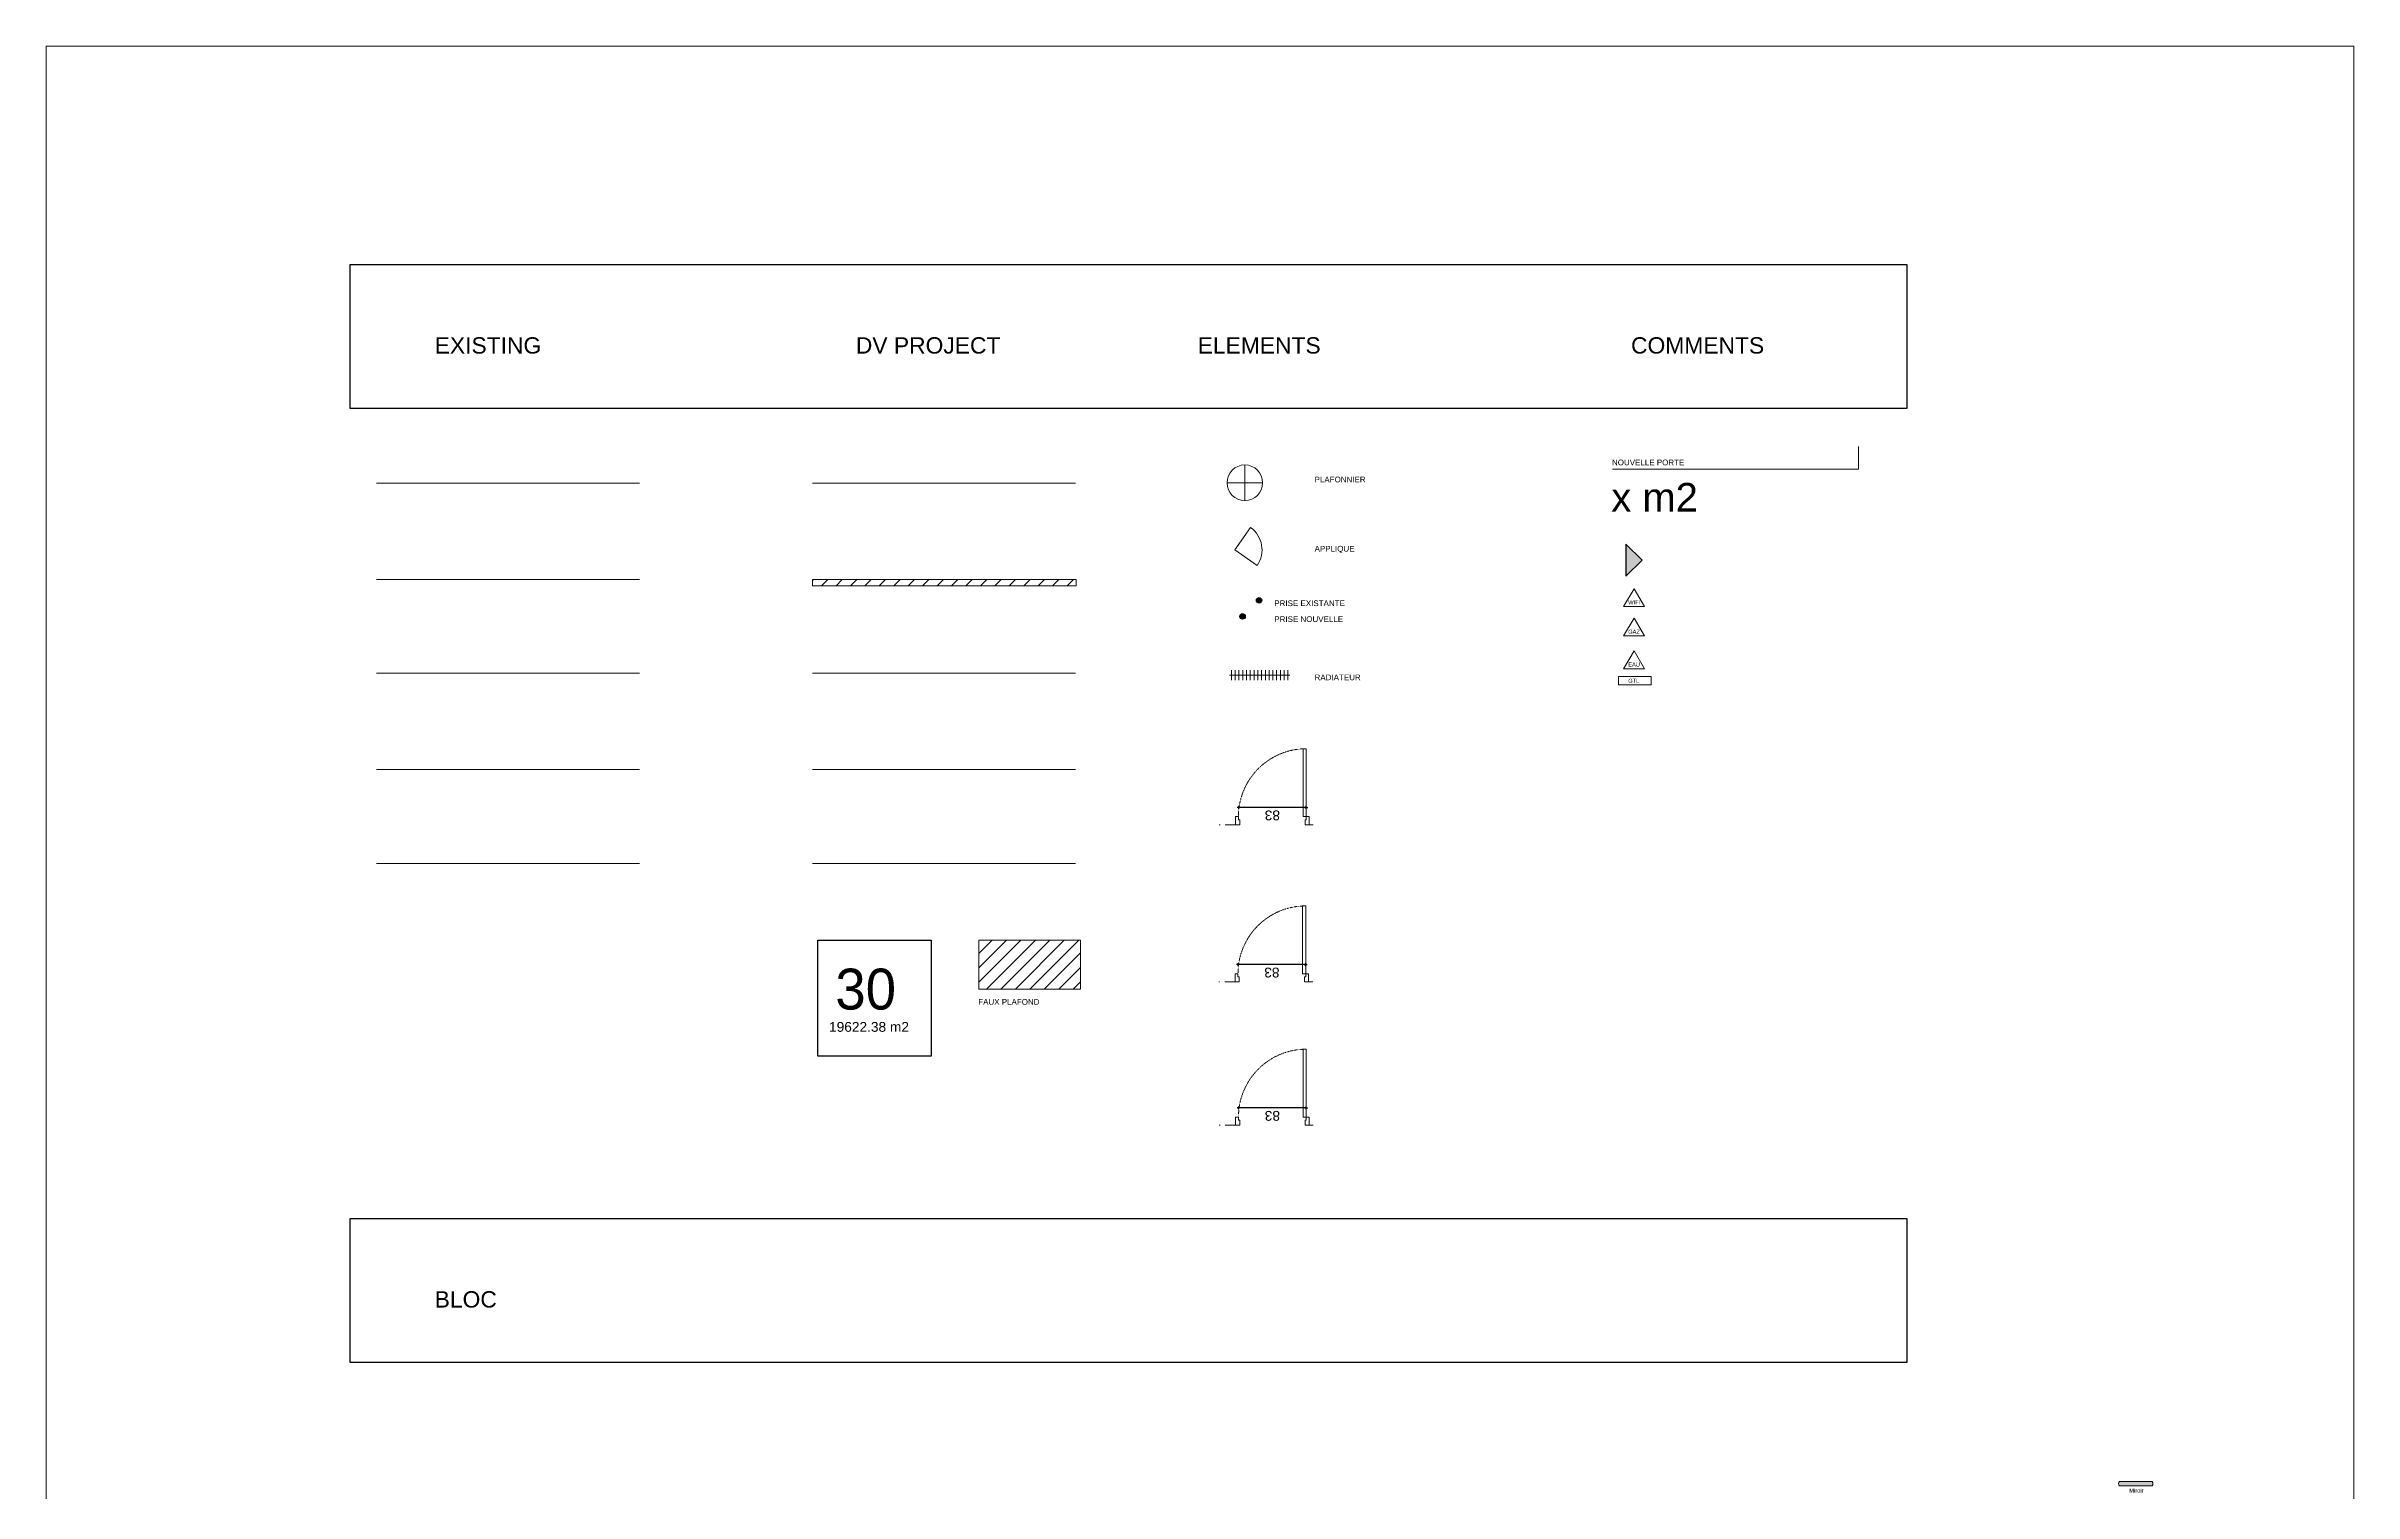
# Model space of a CAD drawing. Header units: millimetres. Extents: x -14819 to 43195, y -10328 to 20814.
# Drawn here: x 32312 to 35137, y 7989 to 9759 of the extents above; entities that cross this region are included whole.
import ezdxf
from ezdxf.enums import TextEntityAlignment as Align

# ---------------------------------------------------------------- set-up
doc = ezdxf.new("R2010")
doc.units = ezdxf.units.MM
doc.set_wipeout_variables(frame=1)
doc.header["$PDMODE"] = 3
doc.linetypes.add('CACHE2', pattern=[0.1875, 0.125, -0.0625])
doc.linetypes.add('CACHEX2', pattern=[19.05, 12.7, -6.35])
for name, color, linetype in [('DEMOLISH', 51, 'Continuous'), ('DV_Annotation', 8, 'Continuous'), ('DV_Bulkhead', 40, 'Continuous'), ('DV_Ceilings', 8, 'Continuous'), ('DV_Dimensionss', 7, 'Continuous'), ('DV_Doors', 20, 'Continuous'), ('DV_Electricity', 10, 'Continuous'), ('DV_Plumbery', 160, 'Continuous'), ('DV_Text', 10, 'Continuous'), ('DV_Text block', 20, 'Continuous'), ('DV_Walls', 40, 'Continuous'), ('EX_Dimensions', 7, 'Continuous'), ('EX_Doors', 254, 'Continuous'), ('EX_Electricity', 254, 'Continuous'), ('EX_Plumbery', 254, 'Continuous'), ('EX_Walls', 255, 'Continuous'), ('EX_Windows', 255, 'Continuous')]:
    doc.layers.add(name, color=color, linetype=linetype)
for name, color, linetype, lineweight in [('DV_Furnitures', 250, 'Continuous', 5), ('DV_Furnitures_Hachures', 9, 'Continuous', 5), ('DV_Info', 20, 'Continuous', 15)]:
    doc.layers.add(name, color=color, linetype=linetype, lineweight=lineweight)
doc.layers.add('DV_Surface', color=241, linetype='Continuous', plot=False)
doc.styles.add('DESIGNATION', font='arial.ttf', dxfattribs={"height": 0.1})
doc.styles.get("Standard").update_dxf_attribs({"font": 'arial.ttf'})
doc.dimstyles.new('AD-50-INT', dxfattribs={"dimscale": 0.6, "dimtxt": 20, "dimasz": 0.7, "dimexe": 0.18, "dimexo": 0.0625, "dimgap": 6, "dimtad": 1, "dimtoh": 1, "dimdec": 1, "dimzin": 12, "dimdsep": 46, "dimtxsty": 'Standard', "dimblk1": 'OB', "dimblk2": 'OB', "dimsah": 1, "dimcen": -9, "dimse1": 1, "dimse2": 1, "dimclrd": 256, "dimclre": 256, "dimclrt": 256, "dimadec": 0, "dimazin": 0, "dimtfac": 1, "dimtdec": 3, "dimtofl": 0, "dimtmove": 0, "dimatfit": 3, "dimldrblk": 'OB', "dimfxl": 1, "dimtolj": 1, "dimtzin": 0, "dimarcsym": 0})

# ---------------------------------------------------------------- blocks, each defined once
blk = doc.blocks.new('elec applique')
at = {"lineweight": 5}
for points in [[(-0.1033, 0), (0, 0)], [(0, -0.1033), (0, 0)]]:
    blk.add_lwpolyline(points, dxfattribs=at)
blk.add_arc((0, 0), 0.1033, 180, 270, dxfattribs=at)
blk = doc.blocks.new('suspension')
at = {"layer": 'DV_Electricity', "lineweight": 5}
for points in [[(-0.218, 0.001), (0.218, 0.001)], [(0, 0.219), (0, -0.219)]]:
    blk.add_lwpolyline(points, dxfattribs=at)
blk.add_circle((0, 0.001), 0.218, dxfattribs=at)
blk = doc.blocks.new('entrance')
h = blk.add_hatch(color=256)
h.dxf.hatch_style = 1
h.paths.add_polyline_path([(-0.2, 0.198), (-0.2, -0.195), (0, 0)])
blk.add_lwpolyline([(-0.2, 0.198), (-0.2, -0.195), (0, 0), (-0.2, 0.198)])
blk = doc.blocks.new('Prise elec')
at = {"lineweight": 30, "transparency": 33554687}
h = blk.add_hatch(color=256, dxfattribs=at)
h.dxf.hatch_style = 1
edge = h.paths.add_edge_path()
edge.add_arc((0, 0), 3.3, 0, 360)
at = {"lineweight": 30}
blk.add_circle((0, 0), 3.3, dxfattribs=at)
blk = doc.blocks.new('elec existant')
at = {"layer": 'DV_Annotation', "lineweight": 30, "transparency": 33554687}
h = blk.add_hatch(color=256, dxfattribs=at)
h.dxf.hatch_style = 1
edge = h.paths.add_edge_path()
edge.add_arc((0, 0), 3.3, 0, 360)
at = {"lineweight": 30}
blk.add_circle((0, 0), 3.3, dxfattribs=at)
blk = doc.blocks.new('OB')
for p, q in [((-15, 0), (15, 0)), ((0, -15), (0, 15))]:
    blk.add_line(p, q)
at = {"const_width": 0.5}
blk.add_lwpolyline([(-11, -11), (11, 11)], dxfattribs=at)
blk = doc.blocks.new('*D938')
at = {"layer": 'Defpoints', "color": 0, "transparency": 16777216}
for p in [(-6.5, -3), (76.5, -3), (76.5, -18.2)]:
    blk.add_point(p, dxfattribs=at)
at = {"layer": 'DV_Annotation', "lineweight": -2, "transparency": 16777216}
blk.add_line((-6.4, -18.2), (76.4, -18.2), dxfattribs=at)
at = {"layer": 'DV_Annotation', "lineweight": -2, "transparency": 16777216, "xscale": 0.12, "yscale": 0.12, "zscale": 0.12, "rotation": 180}
blk.add_blockref('OB', (-6.5, -18.2), dxfattribs=at)
at = {"layer": 'DV_Annotation', "lineweight": -2, "transparency": 16777216, "xscale": 0.12, "yscale": 0.12, "zscale": 0.12}
blk.add_blockref('OB', (76.5, -18.2), dxfattribs=at)
at = {"layer": 'DV_Annotation', "lineweight": 5, "transparency": 16777216, "insert": (35, -8.5), "char_height": 12, "attachment_point": 5}
blk.add_mtext('\\A1;83', dxfattribs=at)
blk = doc.blocks.new('HEAT')
at = {"lineweight": 5}
for p, q in [((42695, 6819), (42695, 6859)), ((42710.1, 6819), (42710.1, 6859)), ((42725.1, 6819), (42725.1, 6859)), ((42740.2, 6819), (42740.2, 6859)), ((42755.3, 6819), (42755.3, 6859)), ((42770.4, 6819), (42770.4, 6859)), ((42785.5, 6819), (42785.5, 6859)), ((42800.5, 6819), (42800.5, 6859)), ((42815.6, 6819), (42815.6, 6859)), ((42830.7, 6819), (42830.7, 6859)), ((42845.8, 6819), (42845.8, 6859)), ((42860.9, 6819), (42860.9, 6859)), ((42875.9, 6819), (42875.9, 6859)), ((42891, 6819), (42891, 6859)), ((42906.1, 6819), (42906.1, 6859)), ((42921.2, 6819), (42921.2, 6859)), ((42687.4, 6839), (42928.7, 6839))]:
    blk.add_line(p, q, dxfattribs=at)
blk.add_lwpolyline([(42687.4, 6839), (42928.7, 6839)], dxfattribs=at)
blk = doc.blocks.new('GTL')
at = {"lineweight": 5}
blk.add_lwpolyline([(0, 0.106), (0.399, 0.106), (0.399, 0), (0, 0)], close=True, dxfattribs=at)
at = {"lineweight": 5, "insert": (0.12, 0.077), "char_height": 0.05, "attachment_point": 1}
blk.add_mtext_dynamic_manual_height_columns('GTL', width=0.78081, gutter_width=1, heights=[0], dxfattribs=at)
blk = doc.blocks.new('Arrivée eau')
at = {"lineweight": 15}
blk.add_lwpolyline([(-0.127, -0.219), (0, 0), (0.127, -0.219), (-0.127, -0.219)], dxfattribs=at)
at = {"lineweight": 5, "insert": (-0.071, -0.142), "char_height": 0.05, "attachment_point": 1}
blk.add_mtext_dynamic_manual_height_columns('EAU', width=0.78081, gutter_width=1, heights=[0], dxfattribs=at)
blk = doc.blocks.new('Arrivée gaz')
at = {"lineweight": 15}
blk.add_lwpolyline([(-0.127, -0.219), (0, 0), (0.127, -0.219), (-0.127, -0.219)], dxfattribs=at)
at = {"lineweight": 5, "insert": (-0.071, -0.142), "char_height": 0.05, "attachment_point": 1}
blk.add_mtext_dynamic_manual_height_columns('GAZ', width=0.78081, gutter_width=1, heights=[0], dxfattribs=at)
blk = doc.blocks.new('Wifi')
at = {"lineweight": 15}
blk.add_lwpolyline([(-0.127, -0.219), (0, 0), (0.127, -0.219), (-0.127, -0.219)], dxfattribs=at)
at = {"lineweight": 5, "insert": (-0.071, -0.142), "char_height": 0.05, "attachment_point": 1}
blk.add_mtext_dynamic_manual_height_columns('WIFI', width=0.78081, gutter_width=1, heights=[0], dxfattribs=at)
blk = doc.blocks.new('Miroir pied')
at = {"layer": 'DV_Furnitures_Hachures', "lineweight": 5}
h = blk.add_hatch(color=256, dxfattribs=at)
h.dxf.hatch_style = 1
edge = h.paths.add_edge_path()
edge.add_line((0, 5.5), (40, 5.5))
edge.add_arc((36, 2.8), 4.86, -34.5762, 34.5762, ccw=False)
edge.add_line((40, 0), (0, 0))
edge.add_arc((2.5, 2.8), 3.7, 131.6924, 228.2761, ccw=False)
at = {"lineweight": 5}
blk.add_lwpolyline([(0, 5.5), (40, 5.5, -0.311237), (40, 0), (0, 0, -0.448284)], format="xyb", close=True, dxfattribs=at)
at = {"layer": 'DV_Text block', "lineweight": 5, "insert": (12, -3.2), "char_height": 5, "attachment_point": 1}
blk.add_mtext_dynamic_manual_height_columns('Miroir', width=81.616, gutter_width=100, heights=[0], dxfattribs=at)
blk = doc.blocks.new('*U937')
at = {"lineweight": 5}
blk.add_wipeout([(75, 5), (80, 3), (80, -7), (75, -9), (-5, -9), (-10, -7), (-10, 3), (-5, 5)], dxfattribs=at)
at = {"linetype": 'CACHEX2', "lineweight": 5}
for p, q in [((-10, 3), (-15, 3)), ((80, 3), (100, 3))]:
    blk.add_line(p, q, dxfattribs=at)
at = {"lineweight": 5}
blk.add_line((-6.5, -7), (-6.5, -90), dxfattribs=at)
for points in [[(-6.5, -3), (-6.5, -7), (-10, -7), (-10, 3), (-5, 3), (-5, -3), (-6.5, -3)], [(76.5, -3), (76.5, -7), (80, -7), (80, 3), (75, 3), (75, -3), (76.5, -3)], [(-6.5, -7), (-6.5, -90), (-2.5, -90), (-2.5, -7), (-6.5, -7)]]:
    blk.add_lwpolyline(points, dxfattribs=at)
at = {"linetype": 'CACHE2', "lineweight": 5, "ltscale": 0.5}
blk.add_arc((-6.5, -7), 83, 270, 360, dxfattribs=at)
at = {"layer": 'DV_Annotation', "lineweight": 5}
dim = blk.add_linear_dim(base=(76.5, -18.2), p1=(-6.5, -3), p2=(76.5, -3), dimstyle='AD-50-INT', override={"dimasz": 0.2}, dxfattribs=at)
dim.commit()
dim.dimension.update_dxf_attribs({"geometry": '*D938', "text_midpoint": (35, -8.47)})

msp = doc.modelspace()

# ---------------------------------------------------------------- hatches: boundary and pattern name
at = {"layer": 'DV_Bulkhead', "lineweight": 5}
h = msp.add_hatch(dxfattribs=at)
h.set_pattern_fill('ANSI31', color=256, scale=100)
h.set_pattern_definition([(45, (30036.63, 7907.518), (-8.838835, 8.838835), [])])
h.paths.add_polyline_path([(33249.8, 9106.6), (33572.48, 9106.6), (33572.48, 9098.9), (33249.8, 9098.9)])
at = {"layer": 'DV_Ceilings', "lineweight": 5}
h = msp.add_hatch(dxfattribs=at)
h.set_pattern_fill('ANSI31', color=256, scale=100)
h.set_pattern_definition([(45, (30042.098, 7447.09), (-8.838835, 8.838835), [])])
h.paths.add_polyline_path([(33453.61, 8664.96), (33577.95, 8664.96), (33577.95, 8605.15), (33453.61, 8605.15)])

# ---------------------------------------------------------------- linework, layer by layer
for points in [[(32683.77, 9492.07), (34589.37, 9492.07), (34589.37, 9315.94), (32683.77, 9315.94)], [(32683.77, 8324.45), (34589.37, 8324.45), (34589.37, 8148.32), (32683.77, 8148.32)]]:
    msp.add_lwpolyline(points, close=True)
at = {"layer": 'DV_Annotation', "color": 251, "lineweight": 5, "true_color": 0x636466}
msp.add_lwpolyline([(34229.1, 9241.53), (34530.26, 9241.69), (34530.26, 9269.27)], dxfattribs=at)
at = {"layer": 'DV_Annotation', "lineweight": 5}
msp.add_lwpolyline([(33249.8, 8873.87), (33571.95, 8873.87)], dxfattribs=at)
at = {"layer": 'DV_Bulkhead', "lineweight": 5}
msp.add_lwpolyline([(33249.8, 9106.6), (33572.48, 9106.6), (33572.48, 9098.9), (33249.8, 9098.9)], close=True, dxfattribs=at)
at = {"layer": 'DV_Ceilings', "lineweight": 5}
msp.add_lwpolyline([(33453.61, 8664.96), (33577.95, 8664.96), (33577.95, 8605.15), (33453.61, 8605.15)], close=True, dxfattribs=at)
at = {"layer": 'DV_Dimensionss', "lineweight": 5}
msp.add_lwpolyline([(33249.8, 9224.56), (33571.95, 9224.56)], dxfattribs=at)
at = {"layer": 'DV_Plumbery', "lineweight": 5}
msp.add_lwpolyline([(33249.8, 8991.83), (33571.95, 8991.83)], dxfattribs=at)
at = {"layer": 'DV_Surface'}
msp.add_lwpolyline([(33256.54, 8664.96), (33394.99, 8664.96), (33394.99, 8523.23), (33256.54, 8523.23)], close=True, dxfattribs=at)
at = {"layer": 'DV_Walls', "lineweight": 9}
msp.add_lwpolyline([(33249.8, 8759.1), (33571.95, 8759.1)], dxfattribs=at)
at = {"layer": 'EX_Dimensions', "lineweight": 5}
msp.add_lwpolyline([(32715.96, 9224.56), (33038.12, 9224.56)], dxfattribs=at)
at = {"layer": 'EX_Electricity', "lineweight": 5}
msp.add_lwpolyline([(32715.96, 9106.6), (33038.12, 9106.6)], dxfattribs=at)
at = {"layer": 'EX_Plumbery', "lineweight": 5}
msp.add_lwpolyline([(32715.96, 8991.83), (33038.12, 8991.83)], dxfattribs=at)
at = {"layer": 'EX_Walls', "lineweight": 9}
msp.add_lwpolyline([(32715.96, 8873.87), (33038.12, 8873.87)], dxfattribs=at)
at = {"layer": 'EX_Windows', "lineweight": 5}
msp.add_lwpolyline([(32715.96, 8759.1), (33038.12, 8759.1)], dxfattribs=at)

# ---------------------------------------------------------------- block references
at = {"xscale": 100, "yscale": 100, "zscale": 100}
msp.add_blockref('suspension', (33779.06, 9224.84), dxfattribs=at)
at = {"layer": 'DEMOLISH', "rotation": 179.9998895783882}
msp.add_blockref('*U937', (33847.79, 8441.63), dxfattribs=at)
at = {"layer": 'DV_Doors', "xscale": 100, "yscale": 100, "zscale": 100}
msp.add_blockref('entrance', (34265.36, 9130.09), dxfattribs=at)
at = {"layer": 'DV_Doors', "rotation": 179.9998895783882}
msp.add_blockref('*U937', (33847.79, 8809.38), dxfattribs=at)
at = {"layer": 'DV_Electricity', "xscale": 321.699520606028, "yscale": 321.699520606028, "zscale": 321.699520606028, "rotation": 144.9128146986124}
msp.add_blockref('elec applique', (33766.92, 9142.87), dxfattribs=at)
at = {"layer": 'DV_Electricity', "lineweight": 30}
msp.add_blockref('Prise elec', (33776.28, 9061.26), dxfattribs=at)
at = {"layer": 'DV_Electricity', "xscale": 0.3054312590192794, "yscale": 0.3054312590192794, "zscale": 0.3054312590192794}
msp.add_blockref('HEAT', (20722.32, 6900.63), dxfattribs=at)
at = {"layer": 'DV_Electricity', "lineweight": 5, "xscale": 100, "yscale": 100, "zscale": 100}
msp.add_blockref('GTL', (34236.37, 8977.4), dxfattribs=at)
at = {"layer": 'DV_Furnitures'}
msp.add_blockref('Miroir pied', (34849.7, 7997.11), dxfattribs=at)
at = {"layer": 'DV_Info', "lineweight": 5, "xscale": 100, "yscale": 100, "zscale": 100}
for name, p in [('Wifi', (34255.47, 9095.19)), ('Arrivée gaz', (34255.47, 9059.32)), ('Arrivée eau', (34255.47, 9019.17))]:
    msp.add_blockref(name, p, dxfattribs=at)
at = {"layer": 'EX_Doors', "rotation": 179.9998895783882}
msp.add_blockref('*U937', (33847.18, 8617.01), dxfattribs=at)
at = {"layer": 'EX_Electricity', "lineweight": 30}
msp.add_blockref('elec existant', (33796.49, 9081.14), dxfattribs=at)

# ---------------------------------------------------------------- texts
at = {"char_height": 20, "attachment_point": 1}
for s, insert in [('EXISTING', (32787.38, 9403.05)), ('DV PROJECT', (33302.92, 9403.05)), ('ELEMENTS', (33721.33, 9403.05)), ('COMMENTS', (34251.82, 9403.05)), ('BLOC', (32787.38, 8235.43))]:
    msp.add_mtext_dynamic_manual_height_columns(s, width=386.0338, gutter_width=100, heights=[0], dxfattribs=dict(at, insert=insert))
at = {"layer": 'DV_Annotation', "color": 251, "true_color": 0x636466}
for s, insert, char_height, width, attachment_point in [('NOUVELLE PORTE', (34228.47, 9253.32), 7, 145.8395, 1), ('PLAFONNIER', (33864.42, 9232.42), 7, 145.8395, 1), ('\\pxql;x m2', (34715.59, 9224.69), 35, 487.9258, 3), ('APPLIQUE', (33864.42, 9147.69), 7, 145.8395, 1), ('PRISE EXISTANTE', (33815.13, 9080.94), 7, 145.8395, 1), ('PRISE NOUVELLE', (33815.13, 9061.49), 7, 145.8395, 1), ('RADIATEUR', (33864.42, 8990.25), 7, 145.8395, 1), ('FAUX PLAFOND', (33452.74, 8593.02), 7, 145.8395, 1)]:
    msp.add_mtext(s, dxfattribs=dict(at, insert=insert, char_height=char_height, width=width, attachment_point=attachment_point))
at = {"layer": 'DV_Text', "style": 'DESIGNATION'}
msp.add_text('19622.38 m2', height=12, dxfattribs=at).set_placement((33319.01, 8558.94), align=Align.MIDDLE_CENTER)
at = {"layer": 'DV_Text', "insert": (33277.76, 8630.22), "char_height": 50, "width": 82.236, "attachment_point": 1}
msp.add_mtext('{\\fDM Sans|b0|i0|c0|p0;\\C10;30}', dxfattribs=at)

# ---------------------------------------------------------------- next in the draw order: linework, layer by layer
at = {"lineweight": 5}
msp.add_lwpolyline([(32311.78, 9759.32), (35136.58, 9759.32), (35136.58, 6347.73), (32311.78, 6347.73)], close=True, dxfattribs=at)

doc.saveas('drawing.dxf')
